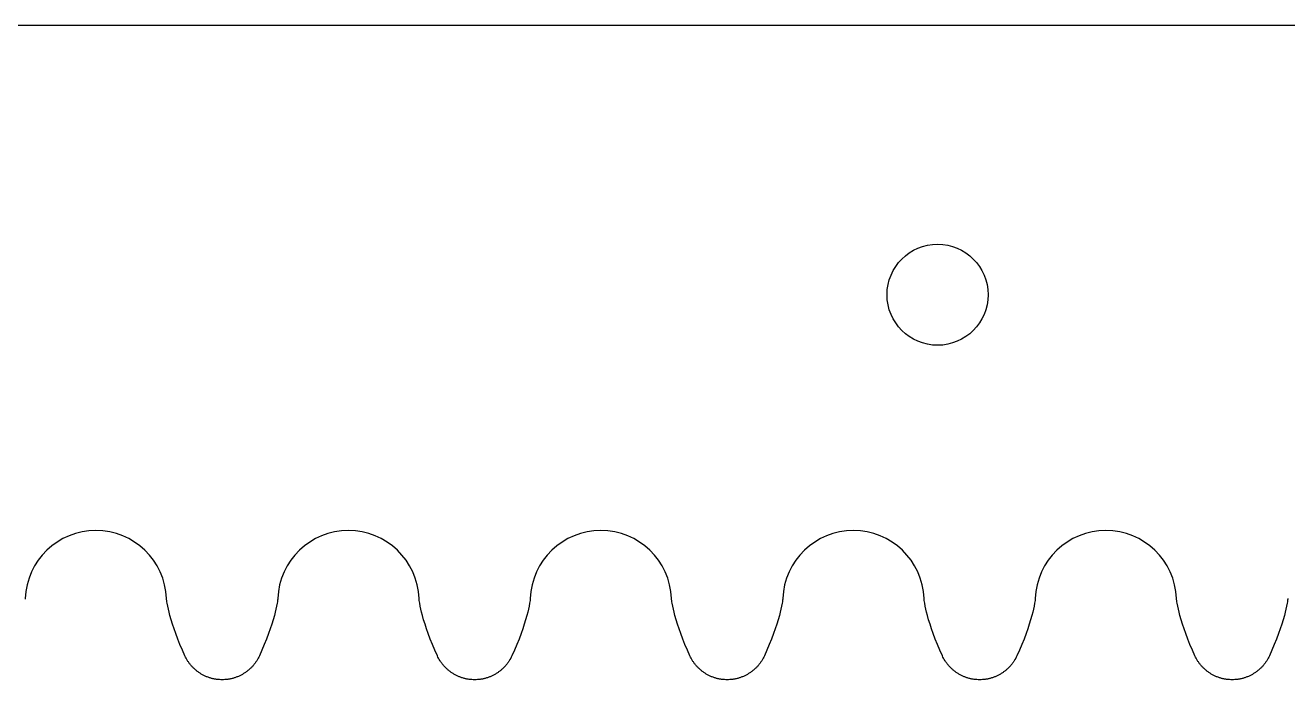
# Model space of a CAD drawing. Extents: x -1581 to -1270, y 120 to 168.
# Drawn here: x -1502.3 to -1464.8, y 119.9 to 139.33 of the extents above; entities that cross this region are included whole.
import ezdxf

# ---------------------------------------------------------------- set-up
doc = ezdxf.new("R2010")
doc.units = 0
doc.layers.add('V2_X8M8_BEARINGS', color=7, linetype='CONTINUOUS')

msp = doc.modelspace()

# ---------------------------------------------------------------- linework, layer by layer
at = {"layer": 'V2_X8M8_BEARINGS'}
for p, q in [((-1580.467, 139.332, -0.042), (-1334.697, 139.332, -0.042)), ((-1502.297, 122.313, -0.042), (-1502.298, 122.298, -0.042)), ((-1498.1, 122.298, -0.042), (-1498.101, 122.313, -0.042)), ((-1498.099, 122.29, -0.042), (-1498.1, 122.298, -0.042)), ((-1498.099, 122.285, -0.042), (-1498.099, 122.29, -0.042)), ((-1498.098, 122.277, -0.042), (-1498.099, 122.285, -0.042)), ((-1498.095, 122.252, -0.042), (-1498.098, 122.277, -0.042)), ((-1498.089, 122.217, -0.042), (-1498.095, 122.252, -0.042)), ((-1494.803, 122.252, -0.042), (-1494.809, 122.217, -0.042)), ((-1494.8, 122.277, -0.042), (-1494.803, 122.252, -0.042)), ((-1494.799, 122.285, -0.042), (-1494.8, 122.277, -0.042)), ((-1494.798, 122.298, -0.042), (-1494.799, 122.29, -0.042)), ((-1494.799, 122.29, -0.042), (-1494.799, 122.285, -0.042)), ((-1494.797, 122.313, -0.042), (-1494.798, 122.298, -0.042)), ((-1490.6, 122.298, -0.042), (-1490.601, 122.313, -0.042)), ((-1490.599, 122.29, -0.042), (-1490.6, 122.298, -0.042)), ((-1490.599, 122.285, -0.042), (-1490.599, 122.29, -0.042)), ((-1490.598, 122.277, -0.042), (-1490.599, 122.285, -0.042)), ((-1490.595, 122.252, -0.042), (-1490.598, 122.277, -0.042)), ((-1490.589, 122.217, -0.042), (-1490.595, 122.252, -0.042)), ((-1487.303, 122.252, -0.042), (-1487.309, 122.217, -0.042)), ((-1487.3, 122.277, -0.042), (-1487.303, 122.252, -0.042)), ((-1487.299, 122.285, -0.042), (-1487.3, 122.277, -0.042)), ((-1487.298, 122.298, -0.042), (-1487.299, 122.29, -0.042)), ((-1487.299, 122.29, -0.042), (-1487.299, 122.285, -0.042)), ((-1487.297, 122.313, -0.042), (-1487.298, 122.298, -0.042)), ((-1483.1, 122.298, -0.042), (-1483.101, 122.313, -0.042)), ((-1483.099, 122.29, -0.042), (-1483.1, 122.298, -0.042)), ((-1483.099, 122.285, -0.042), (-1483.099, 122.29, -0.042)), ((-1483.098, 122.277, -0.042), (-1483.099, 122.285, -0.042)), ((-1483.095, 122.252, -0.042), (-1483.098, 122.277, -0.042)), ((-1483.089, 122.217, -0.042), (-1483.095, 122.252, -0.042)), ((-1479.803, 122.252, -0.042), (-1479.808, 122.217, -0.042)), ((-1479.8, 122.277, -0.042), (-1479.803, 122.252, -0.042)), ((-1479.799, 122.285, -0.042), (-1479.8, 122.277, -0.042)), ((-1479.798, 122.298, -0.042), (-1479.799, 122.29, -0.042)), ((-1479.799, 122.29, -0.042), (-1479.799, 122.285, -0.042)), ((-1479.797, 122.313, -0.042), (-1479.798, 122.298, -0.042)), ((-1475.6, 122.298, -0.042), (-1475.601, 122.313, -0.042)), ((-1475.599, 122.29, -0.042), (-1475.6, 122.298, -0.042)), ((-1475.599, 122.285, -0.042), (-1475.599, 122.29, -0.042)), ((-1475.598, 122.277, -0.042), (-1475.599, 122.285, -0.042)), ((-1475.595, 122.252, -0.042), (-1475.598, 122.277, -0.042)), ((-1475.589, 122.217, -0.042), (-1475.595, 122.252, -0.042)), ((-1472.303, 122.252, -0.042), (-1472.308, 122.217, -0.042)), ((-1472.3, 122.277, -0.042), (-1472.303, 122.252, -0.042)), ((-1472.299, 122.285, -0.042), (-1472.3, 122.277, -0.042)), ((-1472.298, 122.298, -0.042), (-1472.299, 122.29, -0.042)), ((-1472.299, 122.29, -0.042), (-1472.299, 122.285, -0.042)), ((-1472.297, 122.313, -0.042), (-1472.298, 122.298, -0.042)), ((-1468.1, 122.298, -0.042), (-1468.101, 122.313, -0.042)), ((-1468.099, 122.29, -0.042), (-1468.1, 122.298, -0.042)), ((-1468.099, 122.285, -0.042), (-1468.099, 122.29, -0.042)), ((-1468.098, 122.277, -0.042), (-1468.099, 122.285, -0.042)), ((-1468.095, 122.252, -0.042), (-1468.098, 122.277, -0.042)), ((-1468.089, 122.217, -0.042), (-1468.095, 122.252, -0.042)), ((-1464.803, 122.252, -0.042), (-1464.808, 122.217, -0.042)), ((-1464.8, 122.277, -0.042), (-1464.803, 122.252, -0.042)), ((-1464.799, 122.285, -0.042), (-1464.8, 122.277, -0.042)), ((-1464.798, 122.298, -0.042), (-1464.799, 122.29, -0.042)), ((-1464.799, 122.29, -0.042), (-1464.799, 122.285, -0.042)), ((-1464.797, 122.313, -0.042), (-1464.798, 122.298, -0.042)), ((-1498.082, 122.171, -0.042), (-1498.089, 122.217, -0.042)), ((-1498.065, 122.085, -0.042), (-1498.082, 122.171, -0.042)), ((-1498.046, 121.997, -0.042), (-1498.065, 122.085, -0.042)), ((-1498.025, 121.907, -0.042), (-1498.046, 121.997, -0.042)), ((-1498.001, 121.814, -0.042), (-1498.025, 121.907, -0.042)), ((-1494.873, 121.907, -0.042), (-1494.897, 121.814, -0.042)), ((-1494.852, 121.997, -0.042), (-1494.873, 121.907, -0.042)), ((-1494.833, 122.085, -0.042), (-1494.852, 121.997, -0.042)), ((-1494.816, 122.171, -0.042), (-1494.833, 122.085, -0.042)), ((-1494.809, 122.217, -0.042), (-1494.816, 122.171, -0.042)), ((-1490.582, 122.171, -0.042), (-1490.589, 122.217, -0.042)), ((-1490.565, 122.085, -0.042), (-1490.582, 122.171, -0.042)), ((-1490.546, 121.997, -0.042), (-1490.565, 122.085, -0.042)), ((-1490.525, 121.907, -0.042), (-1490.546, 121.997, -0.042)), ((-1490.501, 121.814, -0.042), (-1490.525, 121.907, -0.042)), ((-1487.373, 121.907, -0.042), (-1487.397, 121.814, -0.042)), ((-1487.352, 121.997, -0.042), (-1487.373, 121.907, -0.042)), ((-1487.333, 122.085, -0.042), (-1487.352, 121.997, -0.042)), ((-1487.316, 122.171, -0.042), (-1487.333, 122.085, -0.042)), ((-1487.309, 122.217, -0.042), (-1487.316, 122.171, -0.042)), ((-1483.082, 122.171, -0.042), (-1483.089, 122.217, -0.042)), ((-1483.065, 122.085, -0.042), (-1483.082, 122.171, -0.042)), ((-1483.046, 121.997, -0.042), (-1483.065, 122.085, -0.042)), ((-1483.025, 121.907, -0.042), (-1483.046, 121.997, -0.042)), ((-1483.001, 121.814, -0.042), (-1483.025, 121.907, -0.042)), ((-1479.873, 121.907, -0.042), (-1479.897, 121.814, -0.042)), ((-1479.852, 121.997, -0.042), (-1479.873, 121.907, -0.042)), ((-1479.833, 122.085, -0.042), (-1479.852, 121.997, -0.042)), ((-1479.816, 122.171, -0.042), (-1479.833, 122.085, -0.042)), ((-1479.808, 122.217, -0.042), (-1479.816, 122.171, -0.042)), ((-1475.582, 122.171, -0.042), (-1475.589, 122.217, -0.042)), ((-1475.565, 122.085, -0.042), (-1475.582, 122.171, -0.042)), ((-1475.546, 121.997, -0.042), (-1475.565, 122.085, -0.042)), ((-1475.525, 121.907, -0.042), (-1475.546, 121.997, -0.042)), ((-1475.501, 121.814, -0.042), (-1475.525, 121.907, -0.042)), ((-1472.373, 121.907, -0.042), (-1472.397, 121.814, -0.042)), ((-1472.352, 121.997, -0.042), (-1472.373, 121.907, -0.042)), ((-1472.333, 122.085, -0.042), (-1472.352, 121.997, -0.042)), ((-1472.316, 122.171, -0.042), (-1472.333, 122.085, -0.042)), ((-1472.308, 122.217, -0.042), (-1472.316, 122.171, -0.042)), ((-1468.082, 122.171, -0.042), (-1468.089, 122.217, -0.042)), ((-1468.065, 122.085, -0.042), (-1468.082, 122.171, -0.042)), ((-1468.046, 121.997, -0.042), (-1468.065, 122.085, -0.042)), ((-1468.025, 121.907, -0.042), (-1468.046, 121.997, -0.042)), ((-1468.001, 121.814, -0.042), (-1468.025, 121.907, -0.042)), ((-1464.873, 121.907, -0.042), (-1464.897, 121.814, -0.042)), ((-1464.852, 121.997, -0.042), (-1464.873, 121.907, -0.042)), ((-1464.833, 122.085, -0.042), (-1464.852, 121.997, -0.042)), ((-1464.816, 122.171, -0.042), (-1464.833, 122.085, -0.042)), ((-1464.808, 122.217, -0.042), (-1464.816, 122.171, -0.042)), ((-1497.964, 121.683, -0.042), (-1498.001, 121.814, -0.042)), ((-1497.923, 121.55, -0.042), (-1497.964, 121.683, -0.042)), ((-1497.878, 121.414, -0.042), (-1497.923, 121.55, -0.042)), ((-1494.975, 121.55, -0.042), (-1495.02, 121.414, -0.042)), ((-1494.934, 121.683, -0.042), (-1494.975, 121.55, -0.042)), ((-1494.897, 121.814, -0.042), (-1494.934, 121.683, -0.042)), ((-1490.464, 121.683, -0.042), (-1490.501, 121.814, -0.042)), ((-1490.423, 121.55, -0.042), (-1490.464, 121.683, -0.042)), ((-1490.378, 121.414, -0.042), (-1490.423, 121.55, -0.042)), ((-1487.475, 121.55, -0.042), (-1487.52, 121.414, -0.042)), ((-1487.434, 121.683, -0.042), (-1487.475, 121.55, -0.042)), ((-1487.397, 121.814, -0.042), (-1487.434, 121.683, -0.042)), ((-1482.964, 121.683, -0.042), (-1483.001, 121.814, -0.042)), ((-1482.923, 121.55, -0.042), (-1482.964, 121.683, -0.042)), ((-1482.878, 121.414, -0.042), (-1482.923, 121.55, -0.042)), ((-1479.975, 121.55, -0.042), (-1480.02, 121.414, -0.042)), ((-1479.934, 121.683, -0.042), (-1479.975, 121.55, -0.042)), ((-1479.897, 121.814, -0.042), (-1479.934, 121.683, -0.042)), ((-1475.464, 121.683, -0.042), (-1475.501, 121.814, -0.042)), ((-1475.423, 121.55, -0.042), (-1475.464, 121.683, -0.042)), ((-1475.378, 121.414, -0.042), (-1475.423, 121.55, -0.042)), ((-1472.475, 121.55, -0.042), (-1472.52, 121.414, -0.042)), ((-1472.434, 121.683, -0.042), (-1472.475, 121.55, -0.042)), ((-1472.397, 121.814, -0.042), (-1472.434, 121.683, -0.042)), ((-1467.964, 121.683, -0.042), (-1468.001, 121.814, -0.042)), ((-1467.923, 121.55, -0.042), (-1467.964, 121.683, -0.042)), ((-1467.878, 121.414, -0.042), (-1467.923, 121.55, -0.042)), ((-1464.975, 121.55, -0.042), (-1465.02, 121.414, -0.042)), ((-1464.934, 121.683, -0.042), (-1464.975, 121.55, -0.042)), ((-1464.897, 121.814, -0.042), (-1464.934, 121.683, -0.042)), ((-1497.829, 121.275, -0.042), (-1497.878, 121.414, -0.042)), ((-1497.767, 121.11, -0.042), (-1497.829, 121.275, -0.042)), ((-1495.068, 121.275, -0.042), (-1495.131, 121.11, -0.042)), ((-1495.02, 121.414, -0.042), (-1495.068, 121.275, -0.042)), ((-1490.329, 121.275, -0.042), (-1490.378, 121.414, -0.042)), ((-1490.267, 121.11, -0.042), (-1490.329, 121.275, -0.042)), ((-1487.568, 121.275, -0.042), (-1487.631, 121.11, -0.042)), ((-1487.52, 121.414, -0.042), (-1487.568, 121.275, -0.042)), ((-1482.829, 121.275, -0.042), (-1482.878, 121.414, -0.042)), ((-1482.767, 121.11, -0.042), (-1482.829, 121.275, -0.042)), ((-1480.068, 121.275, -0.042), (-1480.131, 121.11, -0.042)), ((-1480.02, 121.414, -0.042), (-1480.068, 121.275, -0.042)), ((-1475.329, 121.275, -0.042), (-1475.378, 121.414, -0.042)), ((-1475.267, 121.11, -0.042), (-1475.329, 121.275, -0.042)), ((-1472.568, 121.275, -0.042), (-1472.631, 121.11, -0.042)), ((-1472.52, 121.414, -0.042), (-1472.568, 121.275, -0.042)), ((-1467.829, 121.275, -0.042), (-1467.878, 121.414, -0.042)), ((-1467.767, 121.11, -0.042), (-1467.829, 121.275, -0.042)), ((-1465.068, 121.275, -0.042), (-1465.131, 121.11, -0.042)), ((-1465.02, 121.414, -0.042), (-1465.068, 121.275, -0.042)), ((-1497.701, 120.944, -0.042), (-1497.767, 121.11, -0.042)), ((-1497.63, 120.778, -0.042), (-1497.701, 120.944, -0.042)), ((-1497.556, 120.612, -0.042), (-1497.63, 120.778, -0.042)), ((-1495.268, 120.778, -0.042), (-1495.342, 120.612, -0.042)), ((-1495.197, 120.944, -0.042), (-1495.268, 120.778, -0.042)), ((-1495.131, 121.11, -0.042), (-1495.197, 120.944, -0.042)), ((-1490.201, 120.944, -0.042), (-1490.267, 121.11, -0.042)), ((-1490.13, 120.778, -0.042), (-1490.201, 120.944, -0.042)), ((-1490.056, 120.612, -0.042), (-1490.13, 120.778, -0.042)), ((-1487.768, 120.778, -0.042), (-1487.842, 120.612, -0.042)), ((-1487.697, 120.944, -0.042), (-1487.768, 120.778, -0.042)), ((-1487.631, 121.11, -0.042), (-1487.697, 120.944, -0.042)), ((-1482.701, 120.944, -0.042), (-1482.767, 121.11, -0.042)), ((-1482.63, 120.778, -0.042), (-1482.701, 120.944, -0.042)), ((-1482.556, 120.612, -0.042), (-1482.63, 120.778, -0.042)), ((-1480.268, 120.778, -0.042), (-1480.342, 120.612, -0.042)), ((-1480.197, 120.944, -0.042), (-1480.268, 120.778, -0.042)), ((-1480.131, 121.11, -0.042), (-1480.197, 120.944, -0.042)), ((-1475.201, 120.944, -0.042), (-1475.267, 121.11, -0.042)), ((-1475.13, 120.778, -0.042), (-1475.201, 120.944, -0.042)), ((-1475.056, 120.612, -0.042), (-1475.13, 120.778, -0.042)), ((-1472.768, 120.778, -0.042), (-1472.842, 120.612, -0.042)), ((-1472.697, 120.944, -0.042), (-1472.768, 120.778, -0.042)), ((-1472.631, 121.11, -0.042), (-1472.697, 120.944, -0.042)), ((-1467.701, 120.944, -0.042), (-1467.767, 121.11, -0.042)), ((-1467.63, 120.778, -0.042), (-1467.701, 120.944, -0.042)), ((-1467.556, 120.612, -0.042), (-1467.63, 120.778, -0.042)), ((-1465.268, 120.778, -0.042), (-1465.342, 120.612, -0.042)), ((-1465.197, 120.944, -0.042), (-1465.268, 120.778, -0.042)), ((-1465.131, 121.11, -0.042), (-1465.197, 120.944, -0.042)), ((-1497.538, 120.575, -0.042), (-1497.556, 120.612, -0.042)), ((-1497.519, 120.538, -0.042), (-1497.538, 120.575, -0.042)), ((-1497.498, 120.501, -0.042), (-1497.519, 120.538, -0.042)), ((-1497.476, 120.465, -0.042), (-1497.498, 120.501, -0.042)), ((-1497.464, 120.447, -0.042), (-1497.476, 120.465, -0.042)), ((-1497.452, 120.43, -0.042), (-1497.464, 120.447, -0.042)), ((-1497.44, 120.412, -0.042), (-1497.452, 120.43, -0.042)), ((-1497.427, 120.395, -0.042), (-1497.44, 120.412, -0.042)), ((-1497.414, 120.377, -0.042), (-1497.427, 120.395, -0.042)), ((-1497.401, 120.36, -0.042), (-1497.414, 120.377, -0.042)), ((-1495.484, 120.377, -0.042), (-1495.497, 120.36, -0.042)), ((-1495.471, 120.395, -0.042), (-1495.484, 120.377, -0.042)), ((-1495.458, 120.412, -0.042), (-1495.471, 120.395, -0.042)), ((-1495.446, 120.43, -0.042), (-1495.458, 120.412, -0.042)), ((-1495.434, 120.447, -0.042), (-1495.446, 120.43, -0.042)), ((-1495.422, 120.465, -0.042), (-1495.434, 120.447, -0.042)), ((-1495.4, 120.501, -0.042), (-1495.422, 120.465, -0.042)), ((-1495.379, 120.538, -0.042), (-1495.4, 120.501, -0.042)), ((-1495.36, 120.575, -0.042), (-1495.379, 120.538, -0.042)), ((-1495.342, 120.612, -0.042), (-1495.36, 120.575, -0.042)), ((-1490.038, 120.575, -0.042), (-1490.056, 120.612, -0.042)), ((-1490.019, 120.538, -0.042), (-1490.038, 120.575, -0.042)), ((-1489.998, 120.501, -0.042), (-1490.019, 120.538, -0.042)), ((-1489.976, 120.465, -0.042), (-1489.998, 120.501, -0.042)), ((-1489.964, 120.447, -0.042), (-1489.976, 120.465, -0.042)), ((-1489.952, 120.43, -0.042), (-1489.964, 120.447, -0.042)), ((-1489.94, 120.412, -0.042), (-1489.952, 120.43, -0.042)), ((-1489.927, 120.395, -0.042), (-1489.94, 120.412, -0.042)), ((-1489.914, 120.377, -0.042), (-1489.927, 120.395, -0.042)), ((-1489.901, 120.36, -0.042), (-1489.914, 120.377, -0.042)), ((-1487.984, 120.377, -0.042), (-1487.997, 120.36, -0.042)), ((-1487.971, 120.395, -0.042), (-1487.984, 120.377, -0.042)), ((-1487.958, 120.412, -0.042), (-1487.971, 120.395, -0.042)), ((-1487.946, 120.43, -0.042), (-1487.958, 120.412, -0.042)), ((-1487.934, 120.447, -0.042), (-1487.946, 120.43, -0.042)), ((-1487.922, 120.465, -0.042), (-1487.934, 120.447, -0.042)), ((-1487.9, 120.501, -0.042), (-1487.922, 120.465, -0.042)), ((-1487.879, 120.538, -0.042), (-1487.9, 120.501, -0.042)), ((-1487.86, 120.575, -0.042), (-1487.879, 120.538, -0.042)), ((-1487.842, 120.612, -0.042), (-1487.86, 120.575, -0.042)), ((-1482.538, 120.575, -0.042), (-1482.556, 120.612, -0.042)), ((-1482.519, 120.538, -0.042), (-1482.538, 120.575, -0.042)), ((-1482.498, 120.501, -0.042), (-1482.519, 120.538, -0.042)), ((-1482.476, 120.465, -0.042), (-1482.498, 120.501, -0.042)), ((-1482.464, 120.447, -0.042), (-1482.476, 120.465, -0.042)), ((-1482.452, 120.43, -0.042), (-1482.464, 120.447, -0.042)), ((-1482.44, 120.412, -0.042), (-1482.452, 120.43, -0.042)), ((-1482.427, 120.395, -0.042), (-1482.44, 120.412, -0.042)), ((-1482.414, 120.377, -0.042), (-1482.427, 120.395, -0.042)), ((-1482.401, 120.36, -0.042), (-1482.414, 120.377, -0.042)), ((-1480.484, 120.377, -0.042), (-1480.497, 120.36, -0.042)), ((-1480.471, 120.395, -0.042), (-1480.484, 120.377, -0.042)), ((-1480.458, 120.412, -0.042), (-1480.471, 120.395, -0.042)), ((-1480.446, 120.43, -0.042), (-1480.458, 120.412, -0.042)), ((-1480.434, 120.447, -0.042), (-1480.446, 120.43, -0.042)), ((-1480.422, 120.465, -0.042), (-1480.434, 120.447, -0.042)), ((-1480.4, 120.501, -0.042), (-1480.422, 120.465, -0.042)), ((-1480.379, 120.538, -0.042), (-1480.4, 120.501, -0.042)), ((-1480.36, 120.575, -0.042), (-1480.379, 120.538, -0.042)), ((-1480.342, 120.612, -0.042), (-1480.36, 120.575, -0.042)), ((-1475.038, 120.575, -0.042), (-1475.056, 120.612, -0.042)), ((-1475.019, 120.538, -0.042), (-1475.038, 120.575, -0.042)), ((-1474.998, 120.501, -0.042), (-1475.019, 120.538, -0.042)), ((-1474.976, 120.465, -0.042), (-1474.998, 120.501, -0.042)), ((-1474.964, 120.447, -0.042), (-1474.976, 120.465, -0.042)), ((-1474.952, 120.43, -0.042), (-1474.964, 120.447, -0.042)), ((-1474.94, 120.412, -0.042), (-1474.952, 120.43, -0.042)), ((-1474.927, 120.395, -0.042), (-1474.94, 120.412, -0.042)), ((-1474.914, 120.377, -0.042), (-1474.927, 120.395, -0.042)), ((-1474.901, 120.36, -0.042), (-1474.914, 120.377, -0.042)), ((-1472.984, 120.377, -0.042), (-1472.997, 120.36, -0.042)), ((-1472.971, 120.395, -0.042), (-1472.984, 120.377, -0.042)), ((-1472.958, 120.412, -0.042), (-1472.971, 120.395, -0.042)), ((-1472.946, 120.43, -0.042), (-1472.958, 120.412, -0.042)), ((-1472.934, 120.447, -0.042), (-1472.946, 120.43, -0.042)), ((-1472.922, 120.465, -0.042), (-1472.934, 120.447, -0.042)), ((-1472.9, 120.501, -0.042), (-1472.922, 120.465, -0.042)), ((-1472.879, 120.538, -0.042), (-1472.9, 120.501, -0.042)), ((-1472.86, 120.575, -0.042), (-1472.879, 120.538, -0.042)), ((-1472.842, 120.612, -0.042), (-1472.86, 120.575, -0.042)), ((-1467.538, 120.575, -0.042), (-1467.556, 120.612, -0.042)), ((-1467.519, 120.538, -0.042), (-1467.538, 120.575, -0.042)), ((-1467.498, 120.501, -0.042), (-1467.519, 120.538, -0.042)), ((-1467.476, 120.465, -0.042), (-1467.498, 120.501, -0.042)), ((-1467.464, 120.447, -0.042), (-1467.476, 120.465, -0.042)), ((-1467.452, 120.43, -0.042), (-1467.464, 120.447, -0.042)), ((-1467.44, 120.412, -0.042), (-1467.452, 120.43, -0.042)), ((-1467.427, 120.395, -0.042), (-1467.44, 120.412, -0.042)), ((-1467.414, 120.377, -0.042), (-1467.427, 120.395, -0.042)), ((-1467.401, 120.36, -0.042), (-1467.414, 120.377, -0.042)), ((-1465.484, 120.377, -0.042), (-1465.497, 120.36, -0.042)), ((-1465.471, 120.395, -0.042), (-1465.484, 120.377, -0.042)), ((-1465.458, 120.412, -0.042), (-1465.471, 120.395, -0.042)), ((-1465.446, 120.43, -0.042), (-1465.458, 120.412, -0.042)), ((-1465.434, 120.447, -0.042), (-1465.446, 120.43, -0.042)), ((-1465.422, 120.465, -0.042), (-1465.434, 120.447, -0.042)), ((-1465.4, 120.501, -0.042), (-1465.422, 120.465, -0.042)), ((-1465.379, 120.538, -0.042), (-1465.4, 120.501, -0.042)), ((-1465.36, 120.575, -0.042), (-1465.379, 120.538, -0.042)), ((-1465.342, 120.612, -0.042), (-1465.36, 120.575, -0.042)), ((-1497.387, 120.343, -0.042), (-1497.401, 120.36, -0.042)), ((-1497.373, 120.327, -0.042), (-1497.387, 120.343, -0.042)), ((-1497.358, 120.31, -0.042), (-1497.373, 120.327, -0.042)), ((-1497.344, 120.294, -0.042), (-1497.358, 120.31, -0.042)), ((-1497.329, 120.278, -0.042), (-1497.344, 120.294, -0.042)), ((-1497.313, 120.262, -0.042), (-1497.329, 120.278, -0.042)), ((-1497.298, 120.247, -0.042), (-1497.313, 120.262, -0.042)), ((-1497.282, 120.232, -0.042), (-1497.298, 120.247, -0.042)), ((-1497.265, 120.217, -0.042), (-1497.282, 120.232, -0.042)), ((-1497.249, 120.202, -0.042), (-1497.265, 120.217, -0.042)), ((-1497.232, 120.187, -0.042), (-1497.249, 120.202, -0.042)), ((-1497.215, 120.173, -0.042), (-1497.232, 120.187, -0.042)), ((-1497.197, 120.159, -0.042), (-1497.215, 120.173, -0.042)), ((-1497.18, 120.146, -0.042), (-1497.197, 120.159, -0.042)), ((-1497.162, 120.133, -0.042), (-1497.18, 120.146, -0.042)), ((-1497.143, 120.12, -0.042), (-1497.162, 120.133, -0.042)), ((-1497.125, 120.107, -0.042), (-1497.143, 120.12, -0.042)), ((-1497.106, 120.095, -0.042), (-1497.125, 120.107, -0.042)), ((-1497.087, 120.083, -0.042), (-1497.106, 120.095, -0.042)), ((-1497.068, 120.072, -0.042), (-1497.087, 120.083, -0.042)), ((-1497.049, 120.061, -0.042), (-1497.068, 120.072, -0.042)), ((-1497.03, 120.05, -0.042), (-1497.049, 120.061, -0.042)), ((-1497.01, 120.039, -0.042), (-1497.03, 120.05, -0.042)), ((-1496.99, 120.029, -0.042), (-1497.01, 120.039, -0.042)), ((-1496.97, 120.02, -0.042), (-1496.99, 120.029, -0.042)), ((-1496.95, 120.01, -0.042), (-1496.97, 120.02, -0.042)), ((-1496.93, 120.001, -0.042), (-1496.95, 120.01, -0.042)), ((-1496.909, 119.993, -0.042), (-1496.93, 120.001, -0.042)), ((-1495.968, 120.001, -0.042), (-1495.989, 119.993, -0.042)), ((-1495.948, 120.01, -0.042), (-1495.968, 120.001, -0.042)), ((-1495.928, 120.02, -0.042), (-1495.948, 120.01, -0.042)), ((-1495.908, 120.029, -0.042), (-1495.928, 120.02, -0.042)), ((-1495.888, 120.039, -0.042), (-1495.908, 120.029, -0.042)), ((-1495.868, 120.05, -0.042), (-1495.888, 120.039, -0.042)), ((-1495.849, 120.061, -0.042), (-1495.868, 120.05, -0.042)), ((-1495.83, 120.072, -0.042), (-1495.849, 120.061, -0.042)), ((-1495.811, 120.083, -0.042), (-1495.83, 120.072, -0.042)), ((-1495.792, 120.095, -0.042), (-1495.811, 120.083, -0.042)), ((-1495.773, 120.107, -0.042), (-1495.792, 120.095, -0.042)), ((-1495.755, 120.12, -0.042), (-1495.773, 120.107, -0.042)), ((-1495.736, 120.133, -0.042), (-1495.755, 120.12, -0.042)), ((-1495.718, 120.146, -0.042), (-1495.736, 120.133, -0.042)), ((-1495.701, 120.159, -0.042), (-1495.718, 120.146, -0.042)), ((-1495.683, 120.173, -0.042), (-1495.701, 120.159, -0.042)), ((-1495.666, 120.187, -0.042), (-1495.683, 120.173, -0.042)), ((-1495.649, 120.202, -0.042), (-1495.666, 120.187, -0.042)), ((-1495.633, 120.217, -0.042), (-1495.649, 120.202, -0.042)), ((-1495.616, 120.232, -0.042), (-1495.633, 120.217, -0.042)), ((-1495.6, 120.247, -0.042), (-1495.616, 120.232, -0.042)), ((-1495.585, 120.262, -0.042), (-1495.6, 120.247, -0.042)), ((-1495.569, 120.278, -0.042), (-1495.585, 120.262, -0.042)), ((-1495.554, 120.294, -0.042), (-1495.569, 120.278, -0.042)), ((-1495.54, 120.31, -0.042), (-1495.554, 120.294, -0.042)), ((-1495.525, 120.327, -0.042), (-1495.54, 120.31, -0.042)), ((-1495.511, 120.343, -0.042), (-1495.525, 120.327, -0.042)), ((-1495.497, 120.36, -0.042), (-1495.511, 120.343, -0.042)), ((-1489.887, 120.343, -0.042), (-1489.901, 120.36, -0.042)), ((-1489.873, 120.327, -0.042), (-1489.887, 120.343, -0.042)), ((-1489.858, 120.31, -0.042), (-1489.873, 120.327, -0.042)), ((-1489.844, 120.294, -0.042), (-1489.858, 120.31, -0.042)), ((-1489.829, 120.278, -0.042), (-1489.844, 120.294, -0.042)), ((-1489.813, 120.262, -0.042), (-1489.829, 120.278, -0.042)), ((-1489.798, 120.247, -0.042), (-1489.813, 120.262, -0.042)), ((-1489.782, 120.232, -0.042), (-1489.798, 120.247, -0.042)), ((-1489.765, 120.217, -0.042), (-1489.782, 120.232, -0.042)), ((-1489.749, 120.202, -0.042), (-1489.765, 120.217, -0.042)), ((-1489.732, 120.187, -0.042), (-1489.749, 120.202, -0.042)), ((-1489.715, 120.173, -0.042), (-1489.732, 120.187, -0.042)), ((-1489.697, 120.159, -0.042), (-1489.715, 120.173, -0.042)), ((-1489.68, 120.146, -0.042), (-1489.697, 120.159, -0.042)), ((-1489.662, 120.133, -0.042), (-1489.68, 120.146, -0.042)), ((-1489.643, 120.12, -0.042), (-1489.662, 120.133, -0.042)), ((-1489.625, 120.107, -0.042), (-1489.643, 120.12, -0.042)), ((-1489.606, 120.095, -0.042), (-1489.625, 120.107, -0.042)), ((-1489.587, 120.083, -0.042), (-1489.606, 120.095, -0.042)), ((-1489.568, 120.072, -0.042), (-1489.587, 120.083, -0.042)), ((-1489.549, 120.061, -0.042), (-1489.568, 120.072, -0.042)), ((-1489.53, 120.05, -0.042), (-1489.549, 120.061, -0.042)), ((-1489.51, 120.039, -0.042), (-1489.53, 120.05, -0.042)), ((-1489.49, 120.029, -0.042), (-1489.51, 120.039, -0.042)), ((-1489.47, 120.02, -0.042), (-1489.49, 120.029, -0.042)), ((-1489.45, 120.01, -0.042), (-1489.47, 120.02, -0.042)), ((-1489.43, 120.001, -0.042), (-1489.45, 120.01, -0.042)), ((-1489.409, 119.993, -0.042), (-1489.43, 120.001, -0.042)), ((-1488.468, 120.001, -0.042), (-1488.489, 119.993, -0.042)), ((-1488.448, 120.01, -0.042), (-1488.468, 120.001, -0.042)), ((-1488.428, 120.02, -0.042), (-1488.448, 120.01, -0.042)), ((-1488.408, 120.029, -0.042), (-1488.428, 120.02, -0.042)), ((-1488.388, 120.039, -0.042), (-1488.408, 120.029, -0.042)), ((-1488.368, 120.05, -0.042), (-1488.388, 120.039, -0.042)), ((-1488.349, 120.061, -0.042), (-1488.368, 120.05, -0.042)), ((-1488.33, 120.072, -0.042), (-1488.349, 120.061, -0.042)), ((-1488.31, 120.083, -0.042), (-1488.33, 120.072, -0.042)), ((-1488.292, 120.095, -0.042), (-1488.31, 120.083, -0.042)), ((-1488.273, 120.107, -0.042), (-1488.292, 120.095, -0.042)), ((-1488.255, 120.12, -0.042), (-1488.273, 120.107, -0.042)), ((-1488.236, 120.133, -0.042), (-1488.255, 120.12, -0.042)), ((-1488.218, 120.146, -0.042), (-1488.236, 120.133, -0.042)), ((-1488.201, 120.159, -0.042), (-1488.218, 120.146, -0.042)), ((-1488.183, 120.173, -0.042), (-1488.201, 120.159, -0.042)), ((-1488.166, 120.187, -0.042), (-1488.183, 120.173, -0.042)), ((-1488.149, 120.202, -0.042), (-1488.166, 120.187, -0.042)), ((-1488.133, 120.217, -0.042), (-1488.149, 120.202, -0.042)), ((-1488.116, 120.232, -0.042), (-1488.133, 120.217, -0.042)), ((-1488.1, 120.247, -0.042), (-1488.116, 120.232, -0.042)), ((-1488.085, 120.262, -0.042), (-1488.1, 120.247, -0.042)), ((-1488.069, 120.278, -0.042), (-1488.085, 120.262, -0.042)), ((-1488.054, 120.294, -0.042), (-1488.069, 120.278, -0.042)), ((-1488.039, 120.31, -0.042), (-1488.054, 120.294, -0.042)), ((-1488.025, 120.327, -0.042), (-1488.039, 120.31, -0.042)), ((-1488.011, 120.343, -0.042), (-1488.025, 120.327, -0.042)), ((-1487.997, 120.36, -0.042), (-1488.011, 120.343, -0.042)), ((-1482.387, 120.343, -0.042), (-1482.401, 120.36, -0.042)), ((-1482.373, 120.327, -0.042), (-1482.387, 120.343, -0.042)), ((-1482.358, 120.31, -0.042), (-1482.373, 120.327, -0.042)), ((-1482.344, 120.294, -0.042), (-1482.358, 120.31, -0.042)), ((-1482.329, 120.278, -0.042), (-1482.344, 120.294, -0.042)), ((-1482.313, 120.262, -0.042), (-1482.329, 120.278, -0.042)), ((-1482.298, 120.247, -0.042), (-1482.313, 120.262, -0.042)), ((-1482.282, 120.232, -0.042), (-1482.298, 120.247, -0.042)), ((-1482.265, 120.217, -0.042), (-1482.282, 120.232, -0.042)), ((-1482.249, 120.202, -0.042), (-1482.265, 120.217, -0.042)), ((-1482.232, 120.187, -0.042), (-1482.249, 120.202, -0.042)), ((-1482.215, 120.173, -0.042), (-1482.232, 120.187, -0.042)), ((-1482.197, 120.159, -0.042), (-1482.215, 120.173, -0.042)), ((-1482.18, 120.146, -0.042), (-1482.197, 120.159, -0.042)), ((-1482.162, 120.133, -0.042), (-1482.18, 120.146, -0.042)), ((-1482.143, 120.12, -0.042), (-1482.162, 120.133, -0.042)), ((-1482.125, 120.107, -0.042), (-1482.143, 120.12, -0.042)), ((-1482.106, 120.095, -0.042), (-1482.125, 120.107, -0.042)), ((-1482.087, 120.083, -0.042), (-1482.106, 120.095, -0.042)), ((-1482.068, 120.072, -0.042), (-1482.087, 120.083, -0.042)), ((-1482.049, 120.061, -0.042), (-1482.068, 120.072, -0.042)), ((-1482.03, 120.05, -0.042), (-1482.049, 120.061, -0.042)), ((-1482.01, 120.039, -0.042), (-1482.03, 120.05, -0.042)), ((-1481.99, 120.029, -0.042), (-1482.01, 120.039, -0.042)), ((-1481.97, 120.02, -0.042), (-1481.99, 120.029, -0.042)), ((-1481.95, 120.01, -0.042), (-1481.97, 120.02, -0.042)), ((-1481.93, 120.001, -0.042), (-1481.95, 120.01, -0.042)), ((-1481.909, 119.993, -0.042), (-1481.93, 120.001, -0.042)), ((-1480.968, 120.001, -0.042), (-1480.989, 119.993, -0.042)), ((-1480.948, 120.01, -0.042), (-1480.968, 120.001, -0.042)), ((-1480.928, 120.02, -0.042), (-1480.948, 120.01, -0.042)), ((-1480.908, 120.029, -0.042), (-1480.928, 120.02, -0.042)), ((-1480.888, 120.039, -0.042), (-1480.908, 120.029, -0.042)), ((-1480.868, 120.05, -0.042), (-1480.888, 120.039, -0.042)), ((-1480.849, 120.061, -0.042), (-1480.868, 120.05, -0.042)), ((-1480.83, 120.072, -0.042), (-1480.849, 120.061, -0.042)), ((-1480.81, 120.083, -0.042), (-1480.83, 120.072, -0.042)), ((-1480.792, 120.095, -0.042), (-1480.81, 120.083, -0.042)), ((-1480.773, 120.107, -0.042), (-1480.792, 120.095, -0.042)), ((-1480.755, 120.12, -0.042), (-1480.773, 120.107, -0.042)), ((-1480.736, 120.133, -0.042), (-1480.755, 120.12, -0.042)), ((-1480.718, 120.146, -0.042), (-1480.736, 120.133, -0.042)), ((-1480.701, 120.159, -0.042), (-1480.718, 120.146, -0.042)), ((-1480.683, 120.173, -0.042), (-1480.701, 120.159, -0.042)), ((-1480.666, 120.187, -0.042), (-1480.683, 120.173, -0.042)), ((-1480.649, 120.202, -0.042), (-1480.666, 120.187, -0.042)), ((-1480.633, 120.217, -0.042), (-1480.649, 120.202, -0.042)), ((-1480.616, 120.232, -0.042), (-1480.633, 120.217, -0.042)), ((-1480.6, 120.247, -0.042), (-1480.616, 120.232, -0.042)), ((-1480.585, 120.262, -0.042), (-1480.6, 120.247, -0.042)), ((-1480.569, 120.278, -0.042), (-1480.585, 120.262, -0.042)), ((-1480.554, 120.294, -0.042), (-1480.569, 120.278, -0.042)), ((-1480.539, 120.31, -0.042), (-1480.554, 120.294, -0.042)), ((-1480.525, 120.327, -0.042), (-1480.539, 120.31, -0.042)), ((-1480.511, 120.343, -0.042), (-1480.525, 120.327, -0.042)), ((-1480.497, 120.36, -0.042), (-1480.511, 120.343, -0.042)), ((-1474.887, 120.343, -0.042), (-1474.901, 120.36, -0.042)), ((-1474.873, 120.327, -0.042), (-1474.887, 120.343, -0.042)), ((-1474.858, 120.31, -0.042), (-1474.873, 120.327, -0.042)), ((-1474.844, 120.294, -0.042), (-1474.858, 120.31, -0.042)), ((-1474.829, 120.278, -0.042), (-1474.844, 120.294, -0.042)), ((-1474.813, 120.262, -0.042), (-1474.829, 120.278, -0.042)), ((-1474.798, 120.247, -0.042), (-1474.813, 120.262, -0.042)), ((-1474.782, 120.232, -0.042), (-1474.798, 120.247, -0.042)), ((-1474.765, 120.217, -0.042), (-1474.782, 120.232, -0.042)), ((-1474.749, 120.202, -0.042), (-1474.765, 120.217, -0.042)), ((-1474.732, 120.187, -0.042), (-1474.749, 120.202, -0.042)), ((-1474.715, 120.173, -0.042), (-1474.732, 120.187, -0.042)), ((-1474.697, 120.159, -0.042), (-1474.715, 120.173, -0.042)), ((-1474.68, 120.146, -0.042), (-1474.697, 120.159, -0.042)), ((-1474.662, 120.133, -0.042), (-1474.68, 120.146, -0.042)), ((-1474.643, 120.12, -0.042), (-1474.662, 120.133, -0.042)), ((-1474.625, 120.107, -0.042), (-1474.643, 120.12, -0.042)), ((-1474.606, 120.095, -0.042), (-1474.625, 120.107, -0.042)), ((-1474.587, 120.083, -0.042), (-1474.606, 120.095, -0.042)), ((-1474.568, 120.072, -0.042), (-1474.587, 120.083, -0.042)), ((-1474.549, 120.061, -0.042), (-1474.568, 120.072, -0.042)), ((-1474.53, 120.05, -0.042), (-1474.549, 120.061, -0.042)), ((-1474.51, 120.039, -0.042), (-1474.53, 120.05, -0.042)), ((-1474.49, 120.029, -0.042), (-1474.51, 120.039, -0.042)), ((-1474.47, 120.02, -0.042), (-1474.49, 120.029, -0.042)), ((-1474.45, 120.01, -0.042), (-1474.47, 120.02, -0.042)), ((-1474.43, 120.001, -0.042), (-1474.45, 120.01, -0.042)), ((-1474.409, 119.993, -0.042), (-1474.43, 120.001, -0.042)), ((-1473.468, 120.001, -0.042), (-1473.489, 119.993, -0.042)), ((-1473.448, 120.01, -0.042), (-1473.468, 120.001, -0.042)), ((-1473.428, 120.02, -0.042), (-1473.448, 120.01, -0.042)), ((-1473.408, 120.029, -0.042), (-1473.428, 120.02, -0.042)), ((-1473.388, 120.039, -0.042), (-1473.408, 120.029, -0.042)), ((-1473.368, 120.05, -0.042), (-1473.388, 120.039, -0.042)), ((-1473.349, 120.061, -0.042), (-1473.368, 120.05, -0.042)), ((-1473.33, 120.072, -0.042), (-1473.349, 120.061, -0.042)), ((-1473.31, 120.083, -0.042), (-1473.33, 120.072, -0.042)), ((-1473.292, 120.095, -0.042), (-1473.31, 120.083, -0.042)), ((-1473.273, 120.107, -0.042), (-1473.292, 120.095, -0.042)), ((-1473.254, 120.12, -0.042), (-1473.273, 120.107, -0.042)), ((-1473.236, 120.133, -0.042), (-1473.254, 120.12, -0.042)), ((-1473.218, 120.146, -0.042), (-1473.236, 120.133, -0.042)), ((-1473.201, 120.159, -0.042), (-1473.218, 120.146, -0.042)), ((-1473.183, 120.173, -0.042), (-1473.201, 120.159, -0.042)), ((-1473.166, 120.187, -0.042), (-1473.183, 120.173, -0.042)), ((-1473.149, 120.202, -0.042), (-1473.166, 120.187, -0.042)), ((-1473.133, 120.217, -0.042), (-1473.149, 120.202, -0.042)), ((-1473.116, 120.232, -0.042), (-1473.133, 120.217, -0.042)), ((-1473.1, 120.247, -0.042), (-1473.116, 120.232, -0.042)), ((-1473.085, 120.262, -0.042), (-1473.1, 120.247, -0.042)), ((-1473.069, 120.278, -0.042), (-1473.085, 120.262, -0.042)), ((-1473.054, 120.294, -0.042), (-1473.069, 120.278, -0.042)), ((-1473.039, 120.31, -0.042), (-1473.054, 120.294, -0.042)), ((-1473.025, 120.327, -0.042), (-1473.039, 120.31, -0.042)), ((-1473.011, 120.343, -0.042), (-1473.025, 120.327, -0.042)), ((-1472.997, 120.36, -0.042), (-1473.011, 120.343, -0.042)), ((-1467.387, 120.343, -0.042), (-1467.401, 120.36, -0.042)), ((-1467.373, 120.327, -0.042), (-1467.387, 120.343, -0.042)), ((-1467.358, 120.31, -0.042), (-1467.373, 120.327, -0.042)), ((-1467.344, 120.294, -0.042), (-1467.358, 120.31, -0.042)), ((-1467.329, 120.278, -0.042), (-1467.344, 120.294, -0.042)), ((-1467.313, 120.262, -0.042), (-1467.329, 120.278, -0.042)), ((-1467.298, 120.247, -0.042), (-1467.313, 120.262, -0.042)), ((-1467.282, 120.232, -0.042), (-1467.298, 120.247, -0.042)), ((-1467.265, 120.217, -0.042), (-1467.282, 120.232, -0.042)), ((-1467.249, 120.202, -0.042), (-1467.265, 120.217, -0.042)), ((-1467.232, 120.187, -0.042), (-1467.249, 120.202, -0.042)), ((-1467.215, 120.173, -0.042), (-1467.232, 120.187, -0.042)), ((-1467.197, 120.159, -0.042), (-1467.215, 120.173, -0.042)), ((-1467.18, 120.146, -0.042), (-1467.197, 120.159, -0.042)), ((-1467.162, 120.133, -0.042), (-1467.18, 120.146, -0.042)), ((-1467.143, 120.12, -0.042), (-1467.162, 120.133, -0.042)), ((-1467.125, 120.107, -0.042), (-1467.143, 120.12, -0.042)), ((-1467.106, 120.095, -0.042), (-1467.125, 120.107, -0.042)), ((-1467.087, 120.083, -0.042), (-1467.106, 120.095, -0.042)), ((-1467.068, 120.072, -0.042), (-1467.087, 120.083, -0.042)), ((-1467.049, 120.061, -0.042), (-1467.068, 120.072, -0.042)), ((-1467.03, 120.05, -0.042), (-1467.049, 120.061, -0.042)), ((-1467.01, 120.039, -0.042), (-1467.03, 120.05, -0.042)), ((-1466.99, 120.029, -0.042), (-1467.01, 120.039, -0.042)), ((-1466.97, 120.02, -0.042), (-1466.99, 120.029, -0.042)), ((-1466.95, 120.01, -0.042), (-1466.97, 120.02, -0.042)), ((-1466.93, 120.001, -0.042), (-1466.95, 120.01, -0.042)), ((-1466.909, 119.993, -0.042), (-1466.93, 120.001, -0.042)), ((-1465.968, 120.001, -0.042), (-1465.989, 119.993, -0.042)), ((-1465.948, 120.01, -0.042), (-1465.968, 120.001, -0.042)), ((-1465.928, 120.02, -0.042), (-1465.948, 120.01, -0.042)), ((-1465.908, 120.029, -0.042), (-1465.928, 120.02, -0.042)), ((-1465.888, 120.039, -0.042), (-1465.908, 120.029, -0.042)), ((-1465.868, 120.05, -0.042), (-1465.888, 120.039, -0.042)), ((-1465.849, 120.061, -0.042), (-1465.868, 120.05, -0.042)), ((-1465.83, 120.072, -0.042), (-1465.849, 120.061, -0.042)), ((-1465.81, 120.083, -0.042), (-1465.83, 120.072, -0.042)), ((-1465.792, 120.095, -0.042), (-1465.81, 120.083, -0.042)), ((-1465.773, 120.107, -0.042), (-1465.792, 120.095, -0.042)), ((-1465.754, 120.12, -0.042), (-1465.773, 120.107, -0.042)), ((-1465.736, 120.133, -0.042), (-1465.754, 120.12, -0.042)), ((-1465.718, 120.146, -0.042), (-1465.736, 120.133, -0.042)), ((-1465.701, 120.159, -0.042), (-1465.718, 120.146, -0.042)), ((-1465.683, 120.173, -0.042), (-1465.701, 120.159, -0.042)), ((-1465.666, 120.187, -0.042), (-1465.683, 120.173, -0.042)), ((-1465.649, 120.202, -0.042), (-1465.666, 120.187, -0.042)), ((-1465.633, 120.217, -0.042), (-1465.649, 120.202, -0.042)), ((-1465.616, 120.232, -0.042), (-1465.633, 120.217, -0.042)), ((-1465.6, 120.247, -0.042), (-1465.616, 120.232, -0.042)), ((-1465.585, 120.262, -0.042), (-1465.6, 120.247, -0.042)), ((-1465.569, 120.278, -0.042), (-1465.585, 120.262, -0.042)), ((-1465.554, 120.294, -0.042), (-1465.569, 120.278, -0.042)), ((-1465.539, 120.31, -0.042), (-1465.554, 120.294, -0.042)), ((-1465.525, 120.327, -0.042), (-1465.539, 120.31, -0.042)), ((-1465.511, 120.343, -0.042), (-1465.525, 120.327, -0.042)), ((-1465.497, 120.36, -0.042), (-1465.511, 120.343, -0.042)), ((-1496.889, 119.985, -0.042), (-1496.909, 119.993, -0.042)), ((-1496.868, 119.977, -0.042), (-1496.889, 119.985, -0.042)), ((-1496.847, 119.969, -0.042), (-1496.868, 119.977, -0.042)), ((-1496.826, 119.962, -0.042), (-1496.847, 119.969, -0.042)), ((-1496.806, 119.956, -0.042), (-1496.826, 119.962, -0.042)), ((-1496.785, 119.95, -0.042), (-1496.806, 119.956, -0.042)), ((-1496.764, 119.944, -0.042), (-1496.785, 119.95, -0.042)), ((-1496.742, 119.938, -0.042), (-1496.764, 119.944, -0.042)), ((-1496.721, 119.933, -0.042), (-1496.742, 119.938, -0.042)), ((-1496.7, 119.929, -0.042), (-1496.721, 119.933, -0.042)), ((-1496.679, 119.924, -0.042), (-1496.7, 119.929, -0.042)), ((-1496.658, 119.921, -0.042), (-1496.679, 119.924, -0.042)), ((-1496.637, 119.917, -0.042), (-1496.658, 119.921, -0.042)), ((-1496.616, 119.914, -0.042), (-1496.637, 119.917, -0.042)), ((-1496.574, 119.909, -0.042), (-1496.616, 119.914, -0.042)), ((-1496.532, 119.905, -0.042), (-1496.574, 119.909, -0.042)), ((-1496.49, 119.903, -0.042), (-1496.532, 119.905, -0.042)), ((-1496.449, 119.903, -0.042), (-1496.49, 119.903, -0.042)), ((-1496.408, 119.903, -0.042), (-1496.449, 119.903, -0.042)), ((-1496.366, 119.905, -0.042), (-1496.408, 119.903, -0.042)), ((-1496.324, 119.909, -0.042), (-1496.366, 119.905, -0.042)), ((-1496.282, 119.914, -0.042), (-1496.324, 119.909, -0.042)), ((-1496.261, 119.917, -0.042), (-1496.282, 119.914, -0.042)), ((-1496.24, 119.921, -0.042), (-1496.261, 119.917, -0.042)), ((-1496.219, 119.924, -0.042), (-1496.24, 119.921, -0.042)), ((-1496.198, 119.929, -0.042), (-1496.219, 119.924, -0.042)), ((-1496.177, 119.933, -0.042), (-1496.198, 119.929, -0.042)), ((-1496.155, 119.938, -0.042), (-1496.177, 119.933, -0.042)), ((-1496.134, 119.944, -0.042), (-1496.155, 119.938, -0.042)), ((-1496.113, 119.95, -0.042), (-1496.134, 119.944, -0.042)), ((-1496.092, 119.956, -0.042), (-1496.113, 119.95, -0.042)), ((-1496.072, 119.962, -0.042), (-1496.092, 119.956, -0.042)), ((-1496.051, 119.969, -0.042), (-1496.072, 119.962, -0.042)), ((-1496.03, 119.977, -0.042), (-1496.051, 119.969, -0.042)), ((-1496.009, 119.985, -0.042), (-1496.03, 119.977, -0.042)), ((-1495.989, 119.993, -0.042), (-1496.009, 119.985, -0.042)), ((-1489.389, 119.985, -0.042), (-1489.409, 119.993, -0.042)), ((-1489.368, 119.977, -0.042), (-1489.389, 119.985, -0.042)), ((-1489.347, 119.969, -0.042), (-1489.368, 119.977, -0.042)), ((-1489.326, 119.962, -0.042), (-1489.347, 119.969, -0.042)), ((-1489.306, 119.956, -0.042), (-1489.326, 119.962, -0.042)), ((-1489.285, 119.95, -0.042), (-1489.306, 119.956, -0.042)), ((-1489.264, 119.944, -0.042), (-1489.285, 119.95, -0.042)), ((-1489.242, 119.938, -0.042), (-1489.264, 119.944, -0.042)), ((-1489.221, 119.933, -0.042), (-1489.242, 119.938, -0.042)), ((-1489.2, 119.929, -0.042), (-1489.221, 119.933, -0.042)), ((-1489.179, 119.924, -0.042), (-1489.2, 119.929, -0.042)), ((-1489.158, 119.921, -0.042), (-1489.179, 119.924, -0.042)), ((-1489.137, 119.917, -0.042), (-1489.158, 119.921, -0.042)), ((-1489.116, 119.914, -0.042), (-1489.137, 119.917, -0.042)), ((-1489.074, 119.909, -0.042), (-1489.116, 119.914, -0.042)), ((-1489.032, 119.905, -0.042), (-1489.074, 119.909, -0.042)), ((-1488.99, 119.903, -0.042), (-1489.032, 119.905, -0.042)), ((-1488.949, 119.903, -0.042), (-1488.99, 119.903, -0.042)), ((-1488.908, 119.903, -0.042), (-1488.949, 119.903, -0.042)), ((-1488.866, 119.905, -0.042), (-1488.908, 119.903, -0.042)), ((-1488.824, 119.909, -0.042), (-1488.866, 119.905, -0.042)), ((-1488.782, 119.914, -0.042), (-1488.824, 119.909, -0.042)), ((-1488.761, 119.917, -0.042), (-1488.782, 119.914, -0.042)), ((-1488.74, 119.921, -0.042), (-1488.761, 119.917, -0.042)), ((-1488.719, 119.924, -0.042), (-1488.74, 119.921, -0.042)), ((-1488.698, 119.929, -0.042), (-1488.719, 119.924, -0.042)), ((-1488.677, 119.933, -0.042), (-1488.698, 119.929, -0.042)), ((-1488.655, 119.938, -0.042), (-1488.677, 119.933, -0.042)), ((-1488.634, 119.944, -0.042), (-1488.655, 119.938, -0.042)), ((-1488.613, 119.95, -0.042), (-1488.634, 119.944, -0.042)), ((-1488.592, 119.956, -0.042), (-1488.613, 119.95, -0.042)), ((-1488.572, 119.962, -0.042), (-1488.592, 119.956, -0.042)), ((-1488.551, 119.969, -0.042), (-1488.572, 119.962, -0.042)), ((-1488.53, 119.977, -0.042), (-1488.551, 119.969, -0.042)), ((-1488.509, 119.985, -0.042), (-1488.53, 119.977, -0.042)), ((-1488.489, 119.993, -0.042), (-1488.509, 119.985, -0.042)), ((-1481.889, 119.985, -0.042), (-1481.909, 119.993, -0.042)), ((-1481.868, 119.977, -0.042), (-1481.889, 119.985, -0.042)), ((-1481.847, 119.969, -0.042), (-1481.868, 119.977, -0.042)), ((-1481.826, 119.962, -0.042), (-1481.847, 119.969, -0.042)), ((-1481.806, 119.956, -0.042), (-1481.826, 119.962, -0.042)), ((-1481.785, 119.95, -0.042), (-1481.806, 119.956, -0.042)), ((-1481.764, 119.944, -0.042), (-1481.785, 119.95, -0.042)), ((-1481.742, 119.938, -0.042), (-1481.764, 119.944, -0.042)), ((-1481.721, 119.933, -0.042), (-1481.742, 119.938, -0.042)), ((-1481.7, 119.929, -0.042), (-1481.721, 119.933, -0.042)), ((-1481.679, 119.924, -0.042), (-1481.7, 119.929, -0.042)), ((-1481.658, 119.921, -0.042), (-1481.679, 119.924, -0.042)), ((-1481.637, 119.917, -0.042), (-1481.658, 119.921, -0.042)), ((-1481.616, 119.914, -0.042), (-1481.637, 119.917, -0.042)), ((-1481.574, 119.909, -0.042), (-1481.616, 119.914, -0.042)), ((-1481.532, 119.905, -0.042), (-1481.574, 119.909, -0.042)), ((-1481.49, 119.903, -0.042), (-1481.532, 119.905, -0.042)), ((-1481.449, 119.903, -0.042), (-1481.49, 119.903, -0.042)), ((-1481.408, 119.903, -0.042), (-1481.449, 119.903, -0.042)), ((-1481.366, 119.905, -0.042), (-1481.408, 119.903, -0.042)), ((-1481.324, 119.909, -0.042), (-1481.366, 119.905, -0.042)), ((-1481.282, 119.914, -0.042), (-1481.324, 119.909, -0.042)), ((-1481.261, 119.917, -0.042), (-1481.282, 119.914, -0.042)), ((-1481.24, 119.921, -0.042), (-1481.261, 119.917, -0.042)), ((-1481.219, 119.924, -0.042), (-1481.24, 119.921, -0.042)), ((-1481.198, 119.929, -0.042), (-1481.219, 119.924, -0.042)), ((-1481.177, 119.933, -0.042), (-1481.198, 119.929, -0.042)), ((-1481.155, 119.938, -0.042), (-1481.177, 119.933, -0.042)), ((-1481.134, 119.944, -0.042), (-1481.155, 119.938, -0.042)), ((-1481.113, 119.95, -0.042), (-1481.134, 119.944, -0.042)), ((-1481.092, 119.956, -0.042), (-1481.113, 119.95, -0.042)), ((-1481.072, 119.962, -0.042), (-1481.092, 119.956, -0.042)), ((-1481.051, 119.969, -0.042), (-1481.072, 119.962, -0.042)), ((-1481.03, 119.977, -0.042), (-1481.051, 119.969, -0.042)), ((-1481.009, 119.985, -0.042), (-1481.03, 119.977, -0.042)), ((-1480.989, 119.993, -0.042), (-1481.009, 119.985, -0.042)), ((-1474.389, 119.985, -0.042), (-1474.409, 119.993, -0.042)), ((-1474.368, 119.977, -0.042), (-1474.389, 119.985, -0.042)), ((-1474.347, 119.969, -0.042), (-1474.368, 119.977, -0.042)), ((-1474.326, 119.962, -0.042), (-1474.347, 119.969, -0.042)), ((-1474.306, 119.956, -0.042), (-1474.326, 119.962, -0.042)), ((-1474.285, 119.95, -0.042), (-1474.306, 119.956, -0.042)), ((-1474.264, 119.944, -0.042), (-1474.285, 119.95, -0.042)), ((-1474.242, 119.938, -0.042), (-1474.264, 119.944, -0.042)), ((-1474.221, 119.933, -0.042), (-1474.242, 119.938, -0.042)), ((-1474.2, 119.929, -0.042), (-1474.221, 119.933, -0.042)), ((-1474.179, 119.924, -0.042), (-1474.2, 119.929, -0.042)), ((-1474.158, 119.921, -0.042), (-1474.179, 119.924, -0.042)), ((-1474.137, 119.917, -0.042), (-1474.158, 119.921, -0.042)), ((-1474.116, 119.914, -0.042), (-1474.137, 119.917, -0.042)), ((-1474.074, 119.909, -0.042), (-1474.116, 119.914, -0.042)), ((-1474.032, 119.905, -0.042), (-1474.074, 119.909, -0.042)), ((-1473.99, 119.903, -0.042), (-1474.032, 119.905, -0.042)), ((-1473.949, 119.903, -0.042), (-1473.99, 119.903, -0.042)), ((-1473.908, 119.903, -0.042), (-1473.949, 119.903, -0.042)), ((-1473.866, 119.905, -0.042), (-1473.908, 119.903, -0.042)), ((-1473.824, 119.909, -0.042), (-1473.866, 119.905, -0.042)), ((-1473.782, 119.914, -0.042), (-1473.824, 119.909, -0.042)), ((-1473.761, 119.917, -0.042), (-1473.782, 119.914, -0.042)), ((-1473.74, 119.921, -0.042), (-1473.761, 119.917, -0.042)), ((-1473.719, 119.924, -0.042), (-1473.74, 119.921, -0.042)), ((-1473.698, 119.929, -0.042), (-1473.719, 119.924, -0.042)), ((-1473.677, 119.933, -0.042), (-1473.698, 119.929, -0.042)), ((-1473.655, 119.938, -0.042), (-1473.677, 119.933, -0.042)), ((-1473.634, 119.944, -0.042), (-1473.655, 119.938, -0.042)), ((-1473.613, 119.95, -0.042), (-1473.634, 119.944, -0.042)), ((-1473.592, 119.956, -0.042), (-1473.613, 119.95, -0.042)), ((-1473.572, 119.962, -0.042), (-1473.592, 119.956, -0.042)), ((-1473.551, 119.969, -0.042), (-1473.572, 119.962, -0.042)), ((-1473.53, 119.977, -0.042), (-1473.551, 119.969, -0.042)), ((-1473.509, 119.985, -0.042), (-1473.53, 119.977, -0.042)), ((-1473.489, 119.993, -0.042), (-1473.509, 119.985, -0.042)), ((-1466.889, 119.985, -0.042), (-1466.909, 119.993, -0.042)), ((-1466.868, 119.977, -0.042), (-1466.889, 119.985, -0.042)), ((-1466.847, 119.969, -0.042), (-1466.868, 119.977, -0.042)), ((-1466.826, 119.962, -0.042), (-1466.847, 119.969, -0.042)), ((-1466.805, 119.956, -0.042), (-1466.826, 119.962, -0.042)), ((-1466.785, 119.95, -0.042), (-1466.805, 119.956, -0.042)), ((-1466.764, 119.944, -0.042), (-1466.785, 119.95, -0.042)), ((-1466.742, 119.938, -0.042), (-1466.764, 119.944, -0.042)), ((-1466.721, 119.933, -0.042), (-1466.742, 119.938, -0.042)), ((-1466.7, 119.929, -0.042), (-1466.721, 119.933, -0.042)), ((-1466.679, 119.924, -0.042), (-1466.7, 119.929, -0.042)), ((-1466.658, 119.921, -0.042), (-1466.679, 119.924, -0.042)), ((-1466.637, 119.917, -0.042), (-1466.658, 119.921, -0.042)), ((-1466.616, 119.914, -0.042), (-1466.637, 119.917, -0.042)), ((-1466.574, 119.909, -0.042), (-1466.616, 119.914, -0.042)), ((-1466.532, 119.905, -0.042), (-1466.574, 119.909, -0.042)), ((-1466.49, 119.903, -0.042), (-1466.532, 119.905, -0.042)), ((-1466.449, 119.903, -0.042), (-1466.49, 119.903, -0.042)), ((-1466.408, 119.903, -0.042), (-1466.449, 119.903, -0.042)), ((-1466.366, 119.905, -0.042), (-1466.408, 119.903, -0.042)), ((-1466.324, 119.909, -0.042), (-1466.366, 119.905, -0.042)), ((-1466.282, 119.914, -0.042), (-1466.324, 119.909, -0.042)), ((-1466.261, 119.917, -0.042), (-1466.282, 119.914, -0.042)), ((-1466.24, 119.921, -0.042), (-1466.261, 119.917, -0.042)), ((-1466.219, 119.924, -0.042), (-1466.24, 119.921, -0.042)), ((-1466.198, 119.929, -0.042), (-1466.219, 119.924, -0.042)), ((-1466.177, 119.933, -0.042), (-1466.198, 119.929, -0.042)), ((-1466.155, 119.938, -0.042), (-1466.177, 119.933, -0.042)), ((-1466.134, 119.944, -0.042), (-1466.155, 119.938, -0.042)), ((-1466.113, 119.95, -0.042), (-1466.134, 119.944, -0.042)), ((-1466.092, 119.956, -0.042), (-1466.113, 119.95, -0.042)), ((-1466.071, 119.962, -0.042), (-1466.092, 119.956, -0.042)), ((-1466.051, 119.969, -0.042), (-1466.071, 119.962, -0.042)), ((-1466.03, 119.977, -0.042), (-1466.051, 119.969, -0.042)), ((-1466.009, 119.985, -0.042), (-1466.03, 119.977, -0.042)), ((-1465.989, 119.993, -0.042), (-1466.009, 119.985, -0.042))]:
    msp.add_line(p, q, dxfattribs=at)
msp.add_circle((-1475.199, 131.332, -0.042), 1.5, dxfattribs=at)
for centre in [(-1500.199, 122.232, -0.042), (-1492.699, 122.232, -0.042), (-1485.199, 122.232, -0.042), (-1477.699, 122.232, -0.042), (-1470.199, 122.232, -0.042)]:
    msp.add_arc(centre, 2.1, 2.2217, 177.7783, dxfattribs=at)

doc.saveas('drawing.dxf')
